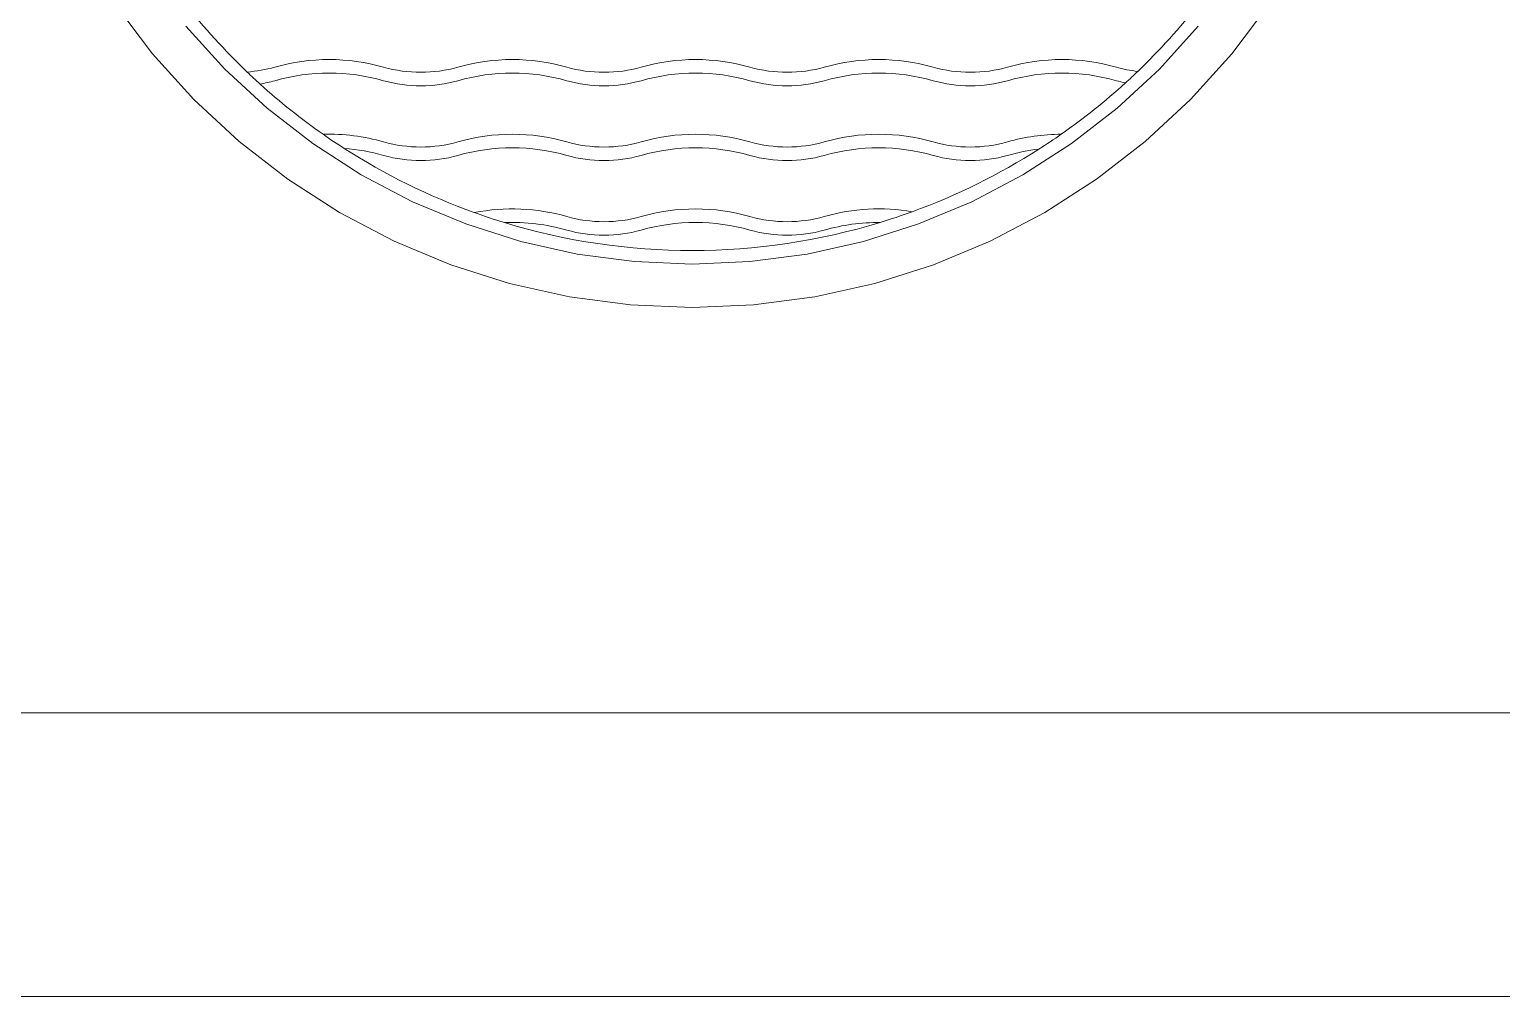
# Model space of a CAD drawing. Header units: metres. Extents: x 523239 to 523998, y 4669208 to 4669802.
# Drawn here: x 523816.26 to 523842.2, y 4669208 to 4669225.04 of the extents above; entities that cross this region are included whole.
import ezdxf

# ---------------------------------------------------------------- set-up
doc = ezdxf.new("R2010")
doc.units = ezdxf.units.M
doc.header["$MEASUREMENT"] = 0
doc.layers.add('992006 Lineas cajetin', color=7, linetype='Continuous', lineweight=0)

msp = doc.modelspace()

# ---------------------------------------------------------------- linework, layer by layer
at = {"layer": '992006 Lineas cajetin'}
for points in [[(523238.548, 4669802), (523997.548, 4669802), (523997.548, 4669208.004), (523238.548, 4669208.004)], [(523257.548, 4669270.319), (523992.548, 4669270.319), (523992.548, 4669213.001), (523257.548, 4669213.001)]]:
    msp.add_lwpolyline(points, close=True, dxfattribs=at)
at = {"layer": '992006 Lineas cajetin', "extrusion": (0, 0, -1), "flags": 128}
for points in [[(-523838.105, 4669225.471), (-523837.45, 4669224.607), (-523836.721, 4669223.803), (-523835.925, 4669223.066), (-523835.067, 4669222.402), (-523834.154, 4669221.815), (-523833.194, 4669221.311), (-523832.192, 4669220.894), (-523831.158, 4669220.565), (-523830.1, 4669220.329), (-523829.024, 4669220.186), (-523827.94, 4669220.139), (-523826.856, 4669220.186), (-523825.781, 4669220.329), (-523824.722, 4669220.565), (-523823.688, 4669220.894), (-523822.687, 4669221.311), (-523821.726, 4669221.815), (-523820.814, 4669222.402), (-523819.956, 4669223.066), (-523819.16, 4669223.803), (-523818.431, 4669224.607), (-523817.776, 4669225.471)], [(-523819.02, 4669225.095), (-523819.704, 4669224.341), (-523820.45, 4669223.65), (-523821.255, 4669223.027), (-523822.111, 4669222.477), (-523823.012, 4669222.004), (-523823.952, 4669221.612), (-523824.922, 4669221.304), (-523825.915, 4669221.082), (-523826.924, 4669220.949), (-523827.94, 4669220.904), (-523828.957, 4669220.949), (-523829.966, 4669221.082), (-523830.959, 4669221.304), (-523831.929, 4669221.612), (-523832.868, 4669222.004), (-523833.769, 4669222.477), (-523834.626, 4669223.027), (-523835.43, 4669223.65), (-523836.177, 4669224.341), (-523836.86, 4669225.095)]]:
    msp.add_lwpolyline(points, dxfattribs=at)
at = {"layer": '992006 Lineas cajetin', "flags": 128}
msp.add_lwpolyline([(523819.003, 4669225.497, 0.035989), (523820.099, 4669224.288, 0.05192), (523820.586, 4669224.374, -0.139644), (523822.504, 4669224.374, 0.13963), (523823.814, 4669224.374, -0.139644), (523825.732, 4669224.374, 0.13963), (523827.042, 4669224.374, -0.139644), (523828.96, 4669224.374, 0.13963), (523830.27, 4669224.374, -0.139644), (523832.188, 4669224.374, 0.13963), (523833.498, 4669224.374, -0.139644), (523835.416, 4669224.374, 0.040228), (523835.793, 4669224.299, 0.035381), (523836.87, 4669225.488, 0.01059)], format="xyb", dxfattribs=at)
at = {"layer": '992006 Lineas cajetin', "extrusion": (0, 0, -1), "flags": 128}
for points in [[(-523821.438, 4669223.191, 0.031333), (-523820.326, 4669224.076, -0.02786), (-523820.586, 4669224.135, 0.139644), (-523822.504, 4669224.135, -0.13963), (-523823.814, 4669224.135, 0.139644), (-523825.732, 4669224.135, -0.13963), (-523827.042, 4669224.135, 0.139644), (-523828.96, 4669224.135, -0.13963), (-523830.27, 4669224.135, 0.139644), (-523832.188, 4669224.135, -0.13963), (-523833.498, 4669224.135, 0.139644), (-523835.416, 4669224.135, -0.017125), (-523835.575, 4669224.095, 0.031897), (-523834.445, 4669223.192, -0.068619), (-523833.498, 4669223.058, 0.13963), (-523832.188, 4669223.058, -0.139644), (-523830.27, 4669223.058, 0.13963), (-523828.96, 4669223.058, -0.139644), (-523827.042, 4669223.058, 0.13963), (-523825.732, 4669223.058, -0.139644), (-523823.814, 4669223.058, 0.13963), (-523822.504, 4669223.058, -0.077191), (-523821.438, 4669223.191)], [(-523827.042, 4669221.504, 0.139644), (-523828.96, 4669221.504, -0.13963), (-523830.27, 4669221.504, 0.07128), (-523831.254, 4669221.638, 0.149035), (-523824.635, 4669221.635, 0.079403), (-523825.732, 4669221.504, -0.13963), (-523827.042, 4669221.504)]]:
    msp.add_lwpolyline(points, format="xyb", close=True, dxfattribs=at)
at = {"layer": '992006 Lineas cajetin', "flags": 128}
msp.add_lwpolyline([(523823.814, 4669222.819, -0.13963), (523822.504, 4669222.819, 0.050711), (523821.807, 4669222.943, 0.056546), (523824.102, 4669221.812, -0.118173), (523825.732, 4669221.743, 0.13963), (523827.042, 4669221.743, -0.139644), (523828.96, 4669221.743, 0.13963), (523830.27, 4669221.743, -0.112225), (523831.82, 4669221.827, 0.05502), (523834.052, 4669222.93, 0.040428), (523833.498, 4669222.819, -0.13963), (523832.188, 4669222.819, 0.139644), (523830.27, 4669222.819, -0.13963), (523828.96, 4669222.819, 0.139644), (523827.042, 4669222.819, -0.13963), (523825.732, 4669222.819, 0.139644), (523823.814, 4669222.819)], format="xyb", close=True, dxfattribs=at)
at = {"layer": '992006 Lineas cajetin'}
for start, end in [(226.2944, 227.8655), (312.2785, 313.7819), (235.0441, 237.2868), (302.5855, 304.9707), (286.9762, 289.9885), (250.2325, 253.0695)]:
    msp.add_arc((523827.94, 4669232.492), 11.349, start, end, dxfattribs=at)

doc.saveas('drawing.dxf')
